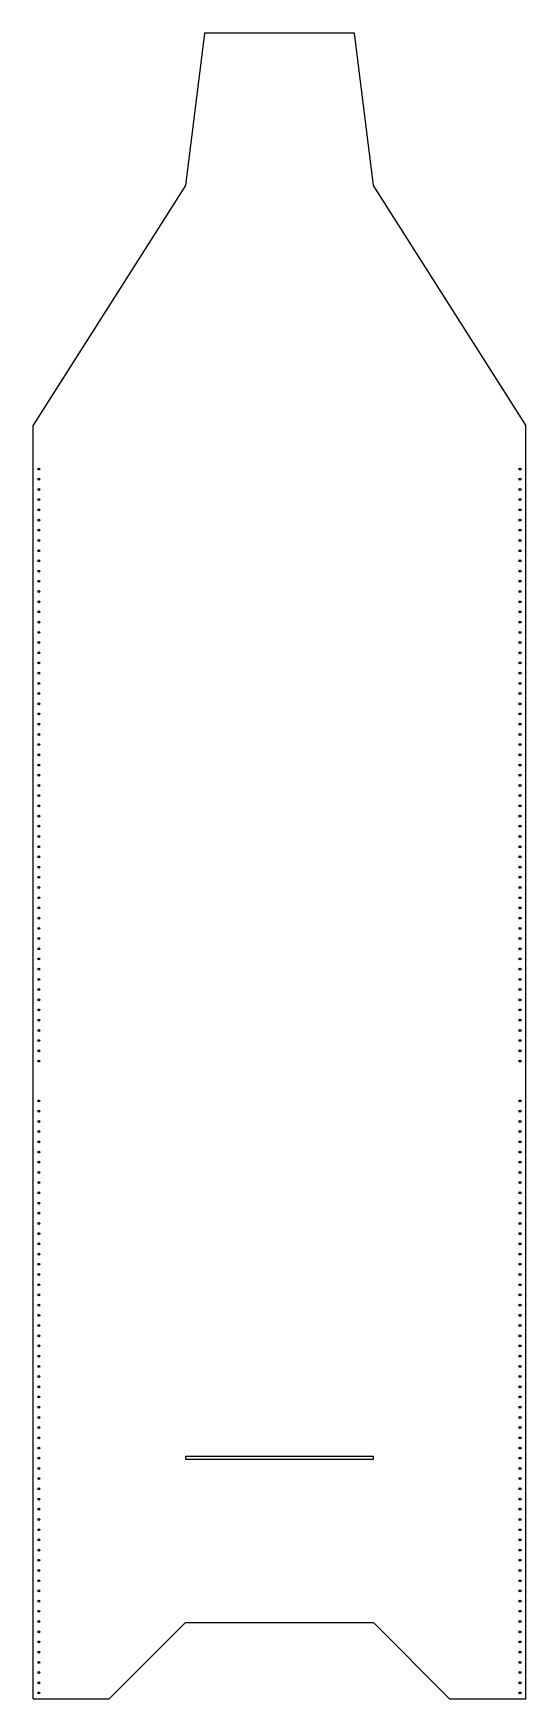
# Model space of a CAD drawing. Header units: millimetres. Extents: x 5472 to 5731, y 1045 to 1921.
import ezdxf

# ---------------------------------------------------------------- set-up
doc = ezdxf.new("R2010")
doc.units = ezdxf.units.MM

msp = doc.modelspace()

# ---------------------------------------------------------------- linework, layer by layer
for p, q in [((5562.07, 1920.75), (5552.07, 1840.75)), ((5641.07, 1920.75), (5562.07, 1920.75)), ((5651.07, 1840.75), (5641.07, 1920.75)), ((5552.07, 1840.75), (5472.07, 1714.75)), ((5731.07, 1714.75), (5651.07, 1840.75)), ((5472.07, 1045.48), (5472.07, 1714.75)), ((5731.07, 1045.48), (5731.07, 1714.75)), ((5512.07, 1045.48), (5552.07, 1085.48)), ((5552.07, 1085.48), (5651.07, 1085.48)), ((5651.07, 1085.48), (5691.07, 1045.48)), ((5472.07, 1045.48), (5512.07, 1045.48)), ((5691.07, 1045.48), (5731.07, 1045.48))]:
    msp.add_line(p, q)
msp.add_lwpolyline([(5651.07, 1171.31), (5651.07, 1172.81), (5552.07, 1172.81), (5552.07, 1171.31), (5651.07, 1171.31)])
for centre in [(5475.07, 1691.75), (5728.07, 1691.75), (5475.07, 1686.39), (5475.07, 1681.02), (5728.07, 1686.39), (5728.07, 1681.02), (5475.07, 1675.66), (5728.07, 1675.66), (5475.07, 1670.29), (5475.07, 1664.93), (5728.07, 1670.29), (5728.07, 1664.93), (5475.07, 1659.57), (5475.07, 1654.2), (5728.07, 1659.57), (5728.07, 1654.2), (5475.07, 1648.84), (5728.07, 1648.84), (5475.07, 1643.47), (5475.07, 1638.11), (5728.07, 1643.47), (5728.07, 1638.11), (5475.07, 1632.74), (5728.07, 1632.74), (5475.07, 1627.38), (5475.07, 1622.01), (5728.07, 1627.38), (5728.07, 1622.01), (5475.07, 1616.65), (5475.07, 1611.29), (5728.07, 1616.65), (5728.07, 1611.29), (5475.07, 1605.92), (5728.07, 1605.92), (5475.07, 1600.56), (5475.07, 1595.19), (5728.07, 1600.56), (5728.07, 1595.19), (5475.07, 1589.83), (5475.07, 1584.46), (5728.07, 1589.83), (5728.07, 1584.46), (5475.07, 1579.1), (5728.07, 1579.1), (5475.07, 1573.73), (5475.07, 1568.37), (5728.07, 1573.73), (5728.07, 1568.37), (5475.07, 1563.01), (5475.07, 1557.64), (5728.07, 1563.01), (5728.07, 1557.64), (5475.07, 1552.28), (5728.07, 1552.28), (5475.07, 1546.91), (5475.07, 1541.55), (5728.07, 1546.91), (5728.07, 1541.55), (5475.07, 1536.18), (5728.07, 1536.18), (5475.07, 1530.82), (5475.07, 1525.46), (5728.07, 1530.82), (5728.07, 1525.46), (5475.07, 1520.09), (5475.07, 1514.73), (5728.07, 1520.09), (5728.07, 1514.73), (5475.07, 1509.36), (5728.07, 1509.36), (5475.07, 1504), (5475.07, 1498.63), (5728.07, 1504), (5728.07, 1498.63), (5475.07, 1493.27), (5475.07, 1487.9), (5728.07, 1493.27), (5728.07, 1487.9), (5475.07, 1482.54), (5728.07, 1482.54), (5475.07, 1477.18), (5475.07, 1471.81), (5728.07, 1477.18), (5728.07, 1471.81), (5475.07, 1466.45), (5728.07, 1466.45), (5475.07, 1461.08), (5475.07, 1455.72), (5728.07, 1461.08), (5728.07, 1455.72), (5475.07, 1450.35), (5475.07, 1444.99), (5728.07, 1450.35), (5728.07, 1444.99), (5475.07, 1439.62), (5728.07, 1439.62), (5475.07, 1434.26), (5475.07, 1428.9), (5728.07, 1434.26), (5728.07, 1428.9), (5475.07, 1423.53), (5475.07, 1418.17), (5728.07, 1423.53), (5728.07, 1418.17), (5475.07, 1412.8), (5728.07, 1412.8), (5475.07, 1407.44), (5475.07, 1402.07), (5728.07, 1407.44), (5728.07, 1402.07), (5475.07, 1396.71), (5475.07, 1391.34), (5728.07, 1396.71), (5728.07, 1391.34), (5475.07, 1385.98), (5728.07, 1385.98), (5475.07, 1380.62), (5728.07, 1380.62), (5475.07, 1359.62), (5728.07, 1359.62), (5475.07, 1354.25), (5475.07, 1348.89), (5728.07, 1354.25), (5728.07, 1348.89), (5475.07, 1343.52), (5728.07, 1343.52), (5475.07, 1338.16), (5475.07, 1332.79), (5728.07, 1338.16), (5728.07, 1332.79), (5475.07, 1327.43), (5475.07, 1322.07), (5728.07, 1327.43), (5728.07, 1322.07), (5475.07, 1316.7), (5728.07, 1316.7), (5475.07, 1311.34), (5475.07, 1305.97), (5728.07, 1311.34), (5728.07, 1305.97), (5475.07, 1300.61), (5475.07, 1295.24), (5728.07, 1300.61), (5728.07, 1295.24), (5475.07, 1289.88), (5728.07, 1289.88), (5475.07, 1284.51), (5475.07, 1279.15), (5728.07, 1284.51), (5728.07, 1279.15), (5475.07, 1273.79), (5728.07, 1273.79), (5475.07, 1268.42), (5475.07, 1263.06), (5728.07, 1268.42), (5728.07, 1263.06), (5475.07, 1257.69), (5475.07, 1252.33), (5728.07, 1257.69), (5728.07, 1252.33), (5475.07, 1246.96), (5728.07, 1246.96), (5475.07, 1241.6), (5475.07, 1236.23), (5728.07, 1241.6), (5728.07, 1236.23), (5475.07, 1230.87), (5475.07, 1225.51), (5728.07, 1230.87), (5728.07, 1225.51), (5475.07, 1220.14), (5728.07, 1220.14), (5475.07, 1214.78), (5475.07, 1209.41), (5728.07, 1214.78), (5728.07, 1209.41), (5475.07, 1204.05), (5475.07, 1198.68), (5728.07, 1204.05), (5728.07, 1198.68), (5475.07, 1193.32), (5728.07, 1193.32), (5475.07, 1187.96), (5475.07, 1182.59), (5728.07, 1187.96), (5728.07, 1182.59), (5475.07, 1177.23), (5728.07, 1177.23), (5475.07, 1171.86), (5475.07, 1166.5), (5728.07, 1171.86), (5728.07, 1166.5), (5475.07, 1161.13), (5475.07, 1155.77), (5728.07, 1161.13), (5728.07, 1155.77), (5475.07, 1150.4), (5728.07, 1150.4), (5475.07, 1145.04), (5475.07, 1139.68), (5728.07, 1145.04), (5728.07, 1139.68), (5475.07, 1134.31), (5475.07, 1128.95), (5728.07, 1134.31), (5728.07, 1128.95), (5475.07, 1123.58), (5728.07, 1123.58), (5475.07, 1118.22), (5475.07, 1112.85), (5728.07, 1118.22), (5728.07, 1112.85), (5475.07, 1107.49), (5728.07, 1107.49), (5475.07, 1102.12), (5475.07, 1096.76), (5728.07, 1102.12), (5728.07, 1096.76), (5475.07, 1091.4), (5475.07, 1086.03), (5728.07, 1091.4), (5728.07, 1086.03), (5475.07, 1080.67), (5728.07, 1080.67), (5475.07, 1075.3), (5475.07, 1069.94), (5728.07, 1075.3), (5728.07, 1069.94), (5475.07, 1064.57), (5475.07, 1059.21), (5728.07, 1064.57), (5728.07, 1059.21), (5475.07, 1053.84), (5728.07, 1053.84), (5475.07, 1048.48), (5728.07, 1048.48)]:
    msp.add_circle(centre, 0.5)

doc.saveas('drawing.dxf')
